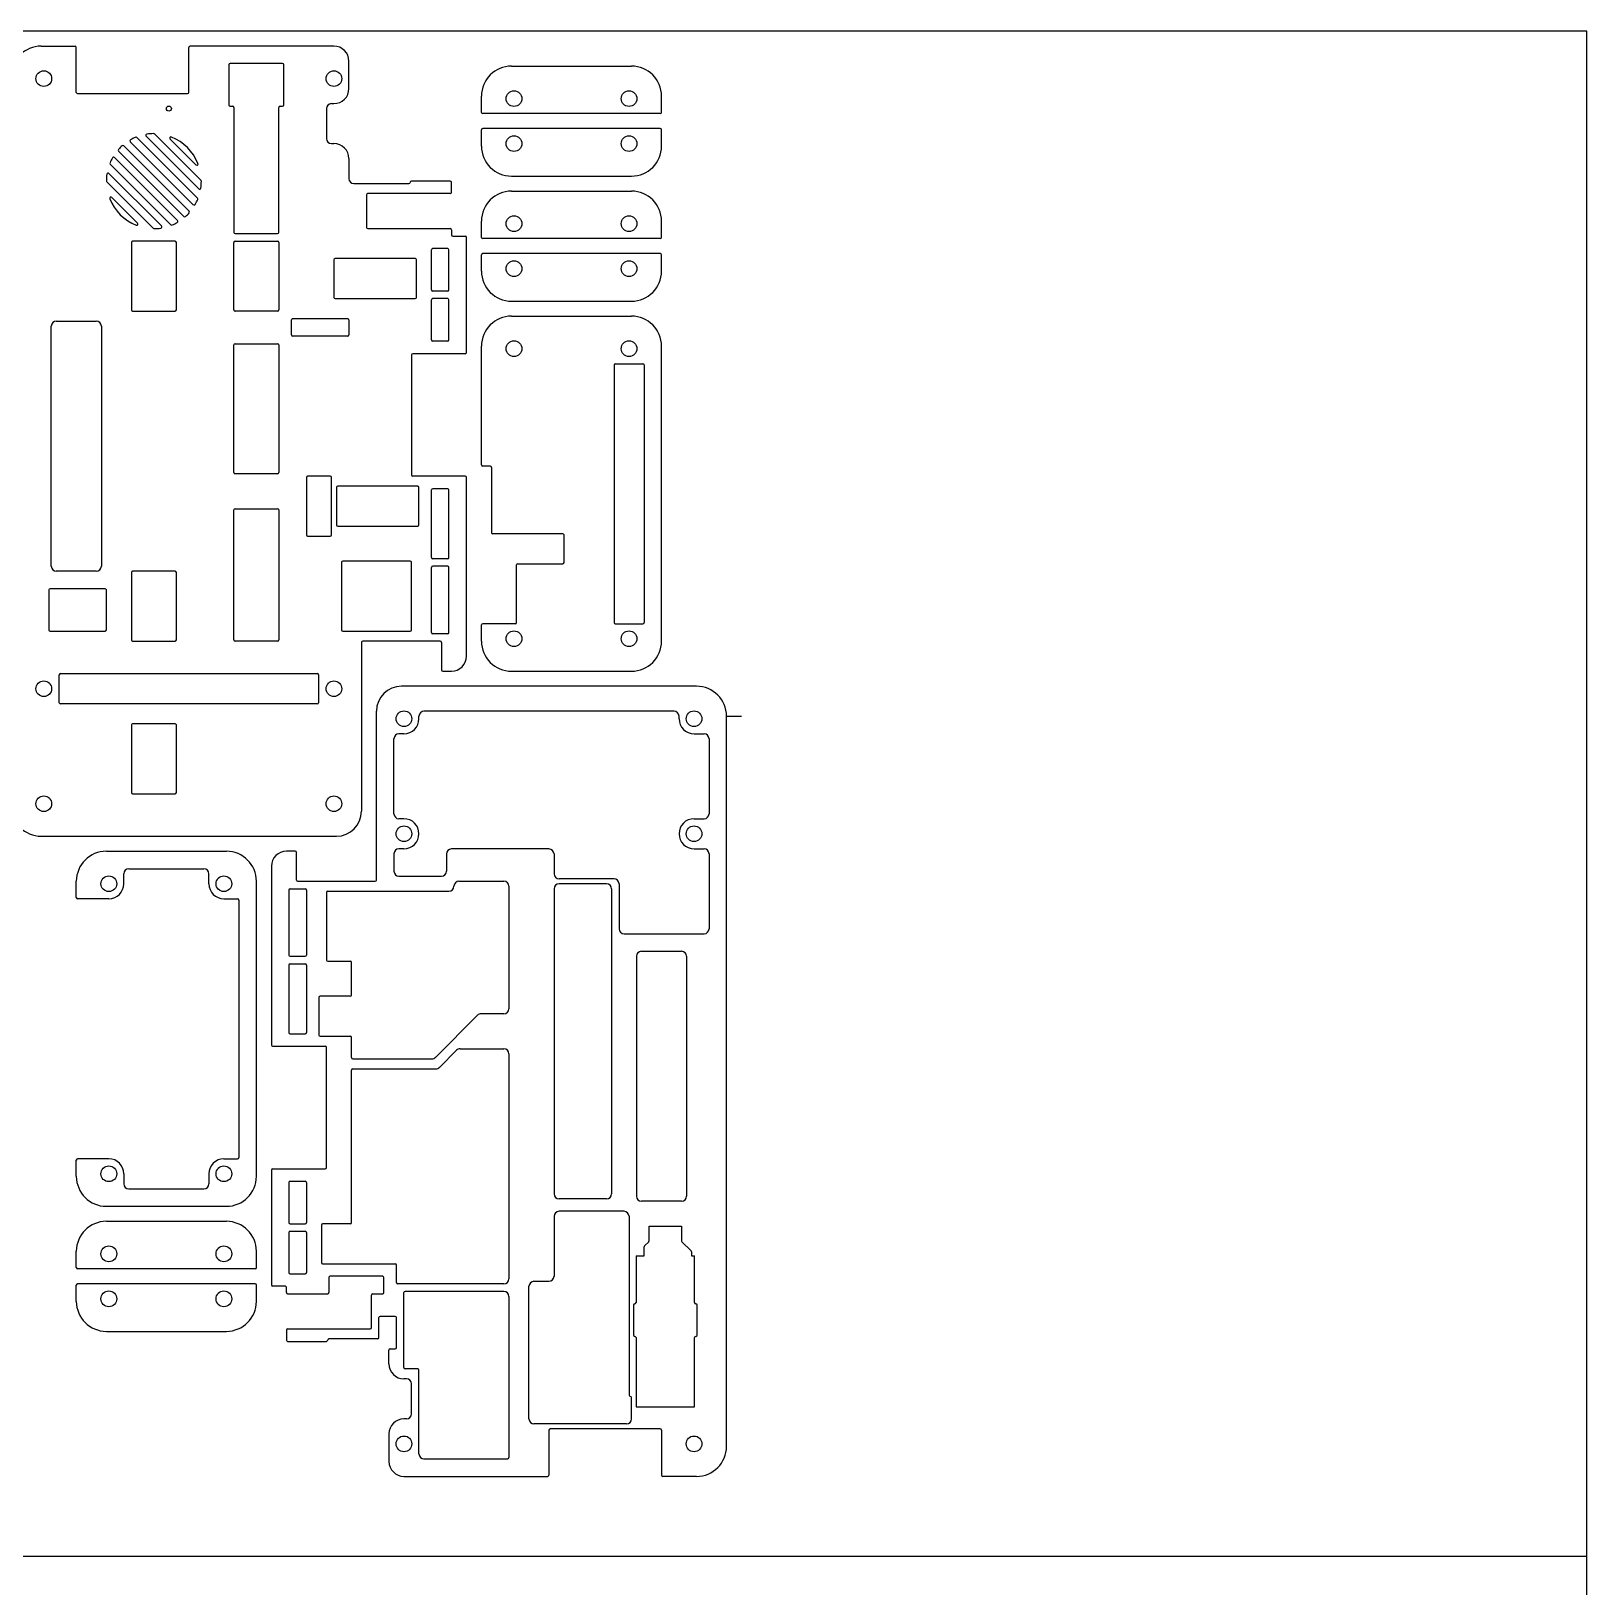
# Model space of a CAD drawing. Extents: x 0 to 610, y 0 to 610.
# Drawn here: x 299 to 610, y 298.9 to 610 of the extents above; entities that cross this region are included whole.
import ezdxf

# ---------------------------------------------------------------- set-up
doc = ezdxf.new("R2010")
doc.units = 0
doc.layers.get('0').update_dxf_attribs({"linetype": 'CONTINUOUS'})

msp = doc.modelspace()

# ---------------------------------------------------------------- linework, layer by layer
for p, q in [((610, 610), (0, 610)), ((610, 305), (610, 610)), ((359.5, 607), (330.75, 607)), ((338.5, 603.25), (338.5, 595.25)), ((349.25, 603.5), (338.75, 603.5)), ((349.5, 595.25), (349.5, 603.25)), ((395, 603), (419, 603)), ((338.75, 595), (339.25, 595)), ((339.5, 594.75), (339.5, 569.75)), ((348.5, 569.75), (348.5, 594.75)), ((389, 593.75), (389, 597)), ((425, 593.75), (425, 597)), ((424.75, 593.5), (389.25, 593.5)), ((389, 587), (389, 590.25)), ((424.75, 590.5), (389.25, 590.5)), ((425, 587), (425, 590.25)), ((363.5, 579.5), (374.5, 579.5)), ((395, 581), (419, 581)), ((366, 577.25), (366, 570.75)), ((382.75, 577.5), (366.25, 577.5)), ((395, 578), (419, 578)), ((339.75, 569.5), (348.25, 569.5)), ((366.25, 570.5), (382.75, 570.5)), ((389, 568.75), (389, 572)), ((425, 568.75), (425, 572)), ((319, 567.75), (319, 554.25)), ((327.75, 568), (319.25, 568)), ((328, 554.25), (328, 567.75)), ((339.5, 554.25), (339.5, 567.75)), ((339.75, 568), (348.25, 568)), ((348.5, 567.75), (348.5, 554.25)), ((379, 558.25), (379, 566.25)), ((382.25, 566.5), (379.25, 566.5)), ((382.5, 558.25), (382.5, 566.25)), ((386, 545.75), (386, 568.75)), ((424.75, 568.5), (389.25, 568.5)), ((359.5, 564.25), (359.5, 556.75)), ((375.75, 564.5), (359.75, 564.5)), ((376, 556.75), (376, 564.25)), ((389, 562), (389, 565.25)), ((424.75, 565.5), (389.25, 565.5)), ((425, 562), (425, 565.25)), ((382.25, 558), (379.25, 558)), ((319.25, 554), (327.75, 554)), ((348.25, 554), (339.75, 554)), ((359.75, 556.5), (375.75, 556.5)), ((379, 548.25), (379, 556.25)), ((382.25, 556.5), (379.25, 556.5)), ((382.5, 548.25), (382.5, 556.25)), ((395, 556), (419, 556)), ((351, 549.25), (351, 552.25)), ((351.25, 552.5), (362.25, 552.5)), ((362.5, 552.25), (362.5, 549.25)), ((395, 553), (419, 553)), ((362.25, 549), (351.25, 549)), ((382.25, 548), (379.25, 548)), ((339.5, 521.75), (339.5, 547.25)), ((339.75, 547.5), (348.25, 547.5)), ((348.5, 547.25), (348.5, 521.75)), ((375, 545.25), (375, 521.25)), ((385.75, 545.5), (375.25, 545.5)), ((389, 523.25), (389, 547)), ((425, 491.5), (425, 547)), ((415.5, 543.25), (415.5, 491.75)), ((415.75, 543.5), (421.25, 543.5)), ((421.5, 543.25), (421.5, 491.75)), ((390.75, 523), (389.25, 523)), ((391, 522.75), (391, 509.75)), ((348.25, 521.5), (339.75, 521.5)), ((354, 520.75), (354, 509.25)), ((358.75, 521), (354.25, 521)), ((359, 509.25), (359, 520.75)), ((385.75, 521), (375.25, 521)), ((360, 518.75), (360, 511.25)), ((376.25, 519), (360.25, 519)), ((376.5, 511.25), (376.5, 518.75)), ((379, 504.75), (379, 518.25)), ((382.25, 518.5), (379.25, 518.5)), ((382.5, 504.75), (382.5, 518.25)), ((339.5, 488.25), (339.5, 514.25)), ((339.75, 514.5), (348.25, 514.5)), ((348.5, 514.25), (348.5, 488.25)), ((360.25, 511), (376.25, 511)), ((354.25, 509), (358.75, 509)), ((374.75, 504), (361.25, 504)), ((382.25, 504.5), (379.25, 504.5)), ((319, 501.75), (319, 488.25)), ((327.75, 502), (319.25, 502)), ((328, 488.25), (328, 501.75)), ((361, 503.75), (361, 490.25)), ((375, 490.25), (375, 503.75)), ((379, 489.75), (379, 502.75)), ((382.25, 503), (379.25, 503)), ((382.5, 489.75), (382.5, 502.75)), ((396, 491.75), (396, 503.25)), ((302.5, 498.25), (302.5, 490.25)), ((313.75, 498.5), (302.75, 498.5)), ((314, 490.25), (314, 498.25)), ((302.75, 490), (313.75, 490)), ((361.25, 490), (374.75, 490)), ((382.25, 489.5), (379.25, 489.5)), ((389, 488), (389, 491.25)), ((395.75, 491.5), (389.25, 491.5)), ((415.75, 491.5), (421.25, 491.5)), ((425, 488), (425, 491.5)), ((319.25, 488), (327.75, 488)), ((348.25, 488), (339.75, 488)), ((365, 487.75), (365, 454)), ((380.75, 488), (365.25, 488)), ((381, 487.75), (381, 482.25)), ((304.6, 475.71), (304.6, 481.29)), ((304.85, 481.54), (356.15, 481.54)), ((356.4, 481.29), (356.4, 475.71)), ((395, 482), (419, 482)), ((432, 479), (373, 479)), ((356.15, 475.46), (304.85, 475.46)), ((368, 440.25), (368, 474)), ((427.5, 474), (377.5, 474)), ((438, 327), (438, 473)), ((438, 473), (441, 473)), ((319, 471.25), (319, 457.75)), ((327.75, 471.5), (319.25, 471.5)), ((328, 457.75), (328, 471.25)), ((371.5, 453.5), (371.5, 468.5)), ((319.25, 457.5), (327.75, 457.5)), ((301, 449), (360, 449)), ((314, 446), (338, 446)), ((352, 440.25), (352, 445.75)), ((402.5, 446.46), (383, 446.46)), ((318.5, 442.5), (333.5, 442.5)), ((308, 436.75), (308, 440)), ((317.5, 439.5), (317.5, 441.5)), ((334.5, 439.5), (334.5, 441.5)), ((344, 384.5), (344, 440)), ((352.25, 440), (367.75, 440)), ((383.5, 439), (383.5, 439)), ((384.5, 440), (393.5, 440)), ((394.5, 439), (394.5, 414.5)), ((415.5, 440.5), (404.5, 440.5)), ((414, 439.5), (404.5, 439.5)), ((416.5, 439.5), (416.5, 430.5)), ((314.5, 436.5), (308.25, 436.5)), ((337.5, 436.5), (340.25, 436.5)), ((340.5, 436.25), (340.5, 384.75)), ((350.5, 438.25), (350.5, 425.25)), ((350.75, 438.5), (353.75, 438.5)), ((354, 438.25), (354, 425.25)), ((358, 437.75), (358, 424.25)), ((403.5, 438.5), (403.5, 377.5)), ((417.5, 429.5), (433.5, 429.5)), ((350.5, 423.25), (350.5, 409.75)), ((350.75, 425), (353.75, 425)), ((350.75, 423.5), (353.75, 423.5)), ((354, 423.25), (354, 409.75)), ((358.25, 424), (362.75, 424)), ((363, 417.25), (363, 423.75)), ((362.75, 417), (356.75, 417)), ((356.5, 416.75), (356.5, 409.25)), ((393.5, 413.5), (388.91, 413.5)), ((350.75, 409.5), (353.75, 409.5)), ((356.75, 409), (362.75, 409)), ((363, 404.75), (363, 408.75)), ((347.25, 407), (357.75, 407)), ((358, 382.75), (358, 406.75)), ((384.74, 406.5), (393.5, 406.5)), ((394.5, 405.5), (394.5, 360.5)), ((363, 371.75), (363, 402.25)), ((308, 381), (308, 384.25)), ((314.5, 384.5), (308.25, 384.5)), ((337.5, 384.5), (340.25, 384.5)), ((344, 381), (344, 384.5)), ((317.5, 381.5), (317.5, 379.5)), ((334.5, 381.5), (334.5, 379.5)), ((347, 382.25), (347, 359.25)), ((347.25, 382.5), (357.75, 382.5)), ((350.5, 379.75), (350.5, 371.75)), ((350.75, 380), (353.75, 380)), ((354, 379.75), (354, 371.75)), ((318.5, 378.5), (333.5, 378.5)), ((414, 376.5), (404.5, 376.5)), ((314, 375), (338, 375)), ((417.5, 374), (404.5, 374)), ((314, 372), (338, 372)), ((350.75, 371.5), (353.75, 371.5)), ((357, 371.25), (357, 363.75)), ((362.75, 371.5), (357.25, 371.5)), ((350.5, 369.75), (350.5, 361.75)), ((350.75, 370), (353.75, 370)), ((354, 369.75), (354, 361.75)), ((308, 362.75), (308, 366)), ((344, 362.75), (344, 366)), ((343.75, 362.5), (308.25, 362.5)), ((350.75, 361.5), (353.75, 361.5)), ((357.25, 363.5), (371.75, 363.5)), ((372, 359.75), (372, 363.25)), ((308, 356), (308, 359.25)), ((343.75, 359.5), (308.25, 359.5)), ((344, 356), (344, 359.25)), ((399.5, 360), (402.5, 360)), ((367, 350.75), (367, 357.25)), ((394.5, 357), (394.5, 324.75)), ((368.5, 348.75), (368.5, 352.75)), ((314, 350), (338, 350)), ((350.25, 350.5), (366.75, 350.5)), ((368.25, 348.5), (358.5, 348.5)), ((377.5, 324.5), (394.25, 324.5)), ((373.5, 321), (402.25, 321)), ((610, 305), (0, 305)), ((610, 0), (610, 305))]:
    msp.add_line(p, q)
at = {"linetype": 'CONTINUOUS'}
for p, q in [((301, 607), (307.75, 607)), ((308, 597.75), (308, 606.75)), ((330.5, 597.75), (330.5, 606.75)), ((362.5, 598.5), (362.5, 604)), ((308.25, 597.5), (330.25, 597.5)), ((348.75, 595), (349.25, 595)), ((358, 594.5), (358, 588.5)), ((359, 595.5), (359.5, 595.5)), ((320.1, 588.71), (332.21, 576.6)), ((321.95, 588.97), (332.47, 578.45)), ((323.62, 589.43), (332.93, 580.12)), ((326.75, 588.41), (331.91, 583.25)), ((316.44, 586), (329.5, 572.94)), ((317.5, 587.06), (330.56, 574)), ((318.79, 587.89), (331.39, 575.29)), ((359, 587.5), (359.5, 587.5)), ((314.79, 583.4), (326.9, 571.29)), ((315.61, 584.71), (328.21, 572.11)), ((362.5, 584.5), (362.5, 580.5)), ((314.07, 579.88), (323.38, 570.57)), ((314.53, 581.55), (325.05, 571.03)), ((374.75, 579.75), (374.75, 579.75)), ((382.75, 580), (375, 580)), ((383, 577.75), (383, 579.75)), ((315.09, 576.75), (320.25, 571.59)), ((383, 570.25), (383, 569.25)), ((383.25, 569), (385.75, 569)), ((303, 503), (303, 551)), ((304, 552), (312, 552)), ((313, 551), (313, 503)), ((386, 485), (386, 520.75)), ((405.25, 509.5), (391.25, 509.5)), ((405.5, 503.75), (405.5, 509.25)), ((312, 502), (304, 502)), ((396.25, 503.5), (405.25, 503.5)), ((381.25, 482), (383, 482)), ((376.5, 472.5), (376.5, 473)), ((428.5, 472.5), (428.5, 473)), ((373.5, 469.5), (372.5, 469.5)), ((431.5, 469.5), (433.5, 469.5)), ((434.5, 468.5), (434.5, 453.5)), ((373.5, 452.5), (372.5, 452.5)), ((431.5, 452.5), (433.5, 452.5)), ((351.75, 446), (350, 446)), ((371.5, 445.5), (371.5, 442)), ((373.5, 446.5), (372.5, 446.5)), ((382, 445.46), (382, 442)), ((403.5, 445.46), (403.5, 441.5)), ((431.5, 446.5), (433.5, 446.5)), ((434.5, 445.5), (434.5, 430.5)), ((347, 443), (347, 407.25)), ((372.5, 441), (381, 441)), ((358.25, 438), (382.5, 438)), ((415, 438.5), (415, 377.5)), ((420, 425), (420, 377)), ((421, 426), (429, 426)), ((430, 425), (430, 377)), ((379.79, 404.79), (388.21, 413.21)), ((363.25, 404.5), (379.09, 404.5)), ((380.62, 402.79), (384.04, 406.21)), ((363.25, 402.5), (379.91, 402.5)), ((429, 376), (421, 376)), ((403.5, 373), (403.5, 361)), ((418.5, 373), (418.5, 337.25)), ((422.5, 368.1), (422.5, 371)), ((422.5, 371), (429, 371)), ((429, 371), (429, 368.1)), ((421.57, 367.07), (422.43, 367.93)), ((429.07, 367.93), (430.93, 366.07)), ((419.9, 365.1), (419.9, 355.75)), ((419.9, 365.1), (421.5, 365.1)), ((421.5, 365.1), (421.5, 366.9)), ((431, 365.9), (431, 365.1)), ((431, 365.1), (431.6, 365.1)), ((431.6, 355.75), (431.6, 365.1)), ((369.25, 361), (358.75, 361)), ((349.75, 359), (347.25, 359)), ((350, 357.75), (350, 358.75)), ((358.5, 360.75), (358.5, 357.75)), ((369.5, 357.75), (369.5, 360.75)), ((393.5, 359.5), (372.25, 359.5)), ((393.5, 358), (373.75, 358)), ((398.5, 332.5), (398.5, 359)), ((350.25, 357.5), (358.25, 357.5)), ((367.25, 357.5), (369.25, 357.5)), ((373.5, 342.75), (373.5, 357.75)), ((419.4, 355.25), (419.4, 349.25)), ((419.65, 355.5), (419.65, 355.5)), ((431.85, 355.5), (431.85, 355.5)), ((432.1, 349.25), (432.1, 355.25)), ((371.75, 353), (368.75, 353)), ((372, 346.75), (372, 352.75)), ((350, 350.25), (350, 348.25)), ((419.65, 349), (419.65, 349)), ((419.9, 348.75), (419.9, 334.9)), ((431.6, 334.9), (431.6, 348.75)), ((431.85, 349), (431.85, 349)), ((350.25, 348), (358, 348)), ((358.25, 348.25), (358.25, 348.25)), ((370.5, 343.5), (370.5, 346.25)), ((370.75, 346.5), (371.75, 346.5)), ((376.25, 342.5), (373.75, 342.5)), ((376.5, 325.5), (376.5, 342.25)), ((374, 340.5), (373.5, 340.5)), ((375, 333.5), (375, 339.5)), ((418.75, 337), (418.75, 337)), ((419, 332.5), (419, 336.75)), ((419.9, 334.9), (431.6, 334.9)), ((374, 332.5), (373.5, 332.5)), ((418, 331.5), (399.5, 331.5)), ((402.5, 330.25), (402.5, 321.25)), ((424.75, 330.5), (402.75, 330.5)), ((425, 330.25), (425, 321.25)), ((370.5, 329.5), (370.5, 324)), ((432, 321), (425.25, 321))]:
    msp.add_line(p, q, dxfattribs=at)
for centre, radius in [((301.5, 600.5), 1.57), ((359.5, 600.5), 1.57), ((326.5, 594.5), 0.5), ((359.5, 478.5), 1.57), ((373.5, 472.5), 1.57), ((359.5, 455.5), 1.57), ((373.5, 449.5), 1.57), ((373.5, 327.5), 1.57), ((431.5, 327.5), 1.57)]:
    msp.add_circle(centre, radius, dxfattribs=at)
for centre in [(395.5, 596.5), (418.5, 596.5), (395.5, 587.5), (418.5, 587.5), (395.5, 571.5), (418.5, 571.5), (395.5, 562.5), (418.5, 562.5), (395.5, 546.5), (418.5, 546.5), (395.5, 488.5), (418.5, 488.5), (301.5, 478.5), (431.5, 472.5), (301.5, 455.5), (431.5, 449.5), (314.5, 439.5), (337.5, 439.5), (314.5, 381.5), (337.5, 381.5), (314.5, 365.5), (337.5, 365.5), (314.5, 356.5), (337.5, 356.5)]:
    msp.add_circle(centre, 1.57)
for centre, radius, start, end in [((301, 601), 6, 90, 180), ((338.75, 603.25), 0.25, 90, 180), ((349.25, 603.25), 0.25, 0, 90), ((395, 597), 6, 90, 180), ((419, 597), 6, 0, 90), ((338.75, 595.25), 0.25, 180, 270), ((339.25, 594.75), 0.25, 0, 90), ((349.25, 595.25), 0.25, 270, 0), ((389.25, 593.75), 0.25, 180, 270), ((424.75, 593.75), 0.25, 270, 0), ((389.25, 590.25), 0.25, 90, 180), ((424.75, 590.25), 0.25, 0, 90), ((395, 587), 6, 180, 270), ((419, 587), 6, 270, 0), ((366.25, 577.25), 0.25, 90, 180), ((395, 572), 6, 90, 180), ((419, 572), 6, 0, 90), ((339.75, 569.75), 0.25, 180, 270), ((348.25, 569.75), 0.25, 270, 0), ((366.25, 570.75), 0.25, 180, 270), ((319.25, 567.75), 0.25, 90, 180), ((327.75, 567.75), 0.25, 0, 90), ((339.75, 567.75), 0.25, 90, 180), ((348.25, 567.75), 0.25, 0, 90), ((379.25, 566.25), 0.25, 90, 180), ((382.25, 566.25), 0.25, 0, 90), ((389.25, 568.75), 0.25, 180, 270), ((424.75, 568.75), 0.25, 270, 0), ((359.75, 564.25), 0.25, 90, 180), ((375.75, 564.25), 0.25, 0, 90), ((389.25, 565.25), 0.25, 90, 180), ((424.75, 565.25), 0.25, 0, 90), ((395, 562), 6, 180, 270), ((419, 562), 6, 270, 0), ((379.25, 558.25), 0.25, 180, 270), ((382.25, 558.25), 0.25, 270, 0), ((319.25, 554.25), 0.25, 180, 270), ((327.75, 554.25), 0.25, 270, 0), ((339.75, 554.25), 0.25, 180, 270), ((348.25, 554.25), 0.25, 270, 0), ((359.75, 556.75), 0.25, 180, 270), ((375.75, 556.75), 0.25, 270, 0), ((379.25, 556.25), 0.25, 90, 180), ((382.25, 556.25), 0.25, 0, 90), ((351.25, 552.25), 0.25, 90, 180), ((362.25, 552.25), 0.25, 0, 90), ((395, 547), 6, 90, 180), ((419, 547), 6, 0, 90), ((351.25, 549.25), 0.25, 180, 270), ((362.25, 549.25), 0.25, 270, 0), ((379.25, 548.25), 0.25, 180, 270), ((382.25, 548.25), 0.25, 270, 0), ((339.75, 547.25), 0.25, 90, 180), ((348.25, 547.25), 0.25, 0, 90), ((375.25, 545.25), 0.25, 90, 180), ((385.75, 545.75), 0.25, 270, 0), ((415.75, 543.25), 0.25, 90, 180), ((421.25, 543.25), 0.25, 0, 90), ((389.25, 523.25), 0.25, 180, 270), ((390.75, 522.75), 0.25, 0, 90), ((339.75, 521.75), 0.25, 180, 270), ((348.25, 521.75), 0.25, 270, 0), ((354.25, 520.75), 0.25, 90, 180), ((358.75, 520.75), 0.25, 0, 90), ((375.25, 521.25), 0.25, 180, 270), ((360.25, 518.75), 0.25, 90, 180), ((376.25, 518.75), 0.25, 0, 90), ((379.25, 518.25), 0.25, 90, 180), ((382.25, 518.25), 0.25, 0, 90), ((339.75, 514.25), 0.25, 90, 180), ((348.25, 514.25), 0.25, 0, 90), ((360.25, 511.25), 0.25, 180, 270), ((376.25, 511.25), 0.25, 270, 0), ((354.25, 509.25), 0.25, 180, 270), ((358.75, 509.25), 0.25, 270, 0), ((391.25, 509.75), 0.25, 180, 270), ((361.25, 503.75), 0.25, 90, 180), ((374.75, 503.75), 0.25, 0, 90), ((379.25, 504.75), 0.25, 180, 270), ((382.25, 504.75), 0.25, 270, 0), ((319.25, 501.75), 0.25, 90, 180), ((327.75, 501.75), 0.25, 0, 90), ((379.25, 502.75), 0.25, 90, 180), ((382.25, 502.75), 0.25, 0, 90), ((302.75, 498.25), 0.25, 90, 180), ((313.75, 498.25), 0.25, 0, 90), ((395.75, 491.75), 0.25, 270, 0), ((415.75, 491.75), 0.25, 180, 270), ((421.25, 491.75), 0.25, 270, 0), ((302.75, 490.25), 0.25, 180, 270), ((313.75, 490.25), 0.25, 270, 0), ((361.25, 490.25), 0.25, 180, 270), ((374.75, 490.25), 0.25, 270, 0), ((379.25, 489.75), 0.25, 180, 270), ((382.25, 489.75), 0.25, 270, 0), ((389.25, 491.25), 0.25, 90, 180), ((319.25, 488.25), 0.25, 180, 270), ((327.75, 488.25), 0.25, 270, 0), ((339.75, 488.25), 0.25, 180, 270), ((348.25, 488.25), 0.25, 270, 0), ((365.25, 487.75), 0.25, 90, 180), ((380.75, 487.75), 0.25, 0, 90), ((395, 488), 6, 180, 270), ((419, 488), 6, 270, 0), ((304.85, 481.29), 0.25, 90, 180), ((356.15, 481.29), 0.25, 0, 90), ((373, 474), 5, 90, 180), ((432, 473), 6, 0, 90), ((304.85, 475.71), 0.25, 180, 270), ((356.15, 475.71), 0.25, 270, 0), ((319.25, 471.25), 0.25, 90, 180), ((327.75, 471.25), 0.25, 0, 90), ((319.25, 457.75), 0.25, 180, 270), ((327.75, 457.75), 0.25, 270, 0), ((301, 455), 6, 180, 270), ((360, 454), 5, 270, 0), ((314, 440), 6, 90, 180), ((338, 440), 6, 0, 90), ((402.5, 445.46), 1, 0, 90), ((318.5, 441.5), 1, 90, 180), ((333.5, 441.5), 1, 0, 90), ((314.5, 439.5), 3, 270, 0), ((337.5, 439.5), 3, 180, 270), ((352.25, 440.25), 0.25, 180, 270), ((367.75, 440.25), 0.25, 270, 0), ((384.5, 439), 1, 90, 180), ((393.5, 439), 1, 0, 90), ((404.5, 438.5), 1, 90, 180), ((308.25, 436.75), 0.25, 180, 270), ((340.25, 436.25), 0.25, 0, 90), ((350.75, 438.25), 0.25, 90, 180), ((353.75, 438.25), 0.25, 0, 90), ((358.25, 437.75), 0.25, 90, 180), ((350.75, 425.25), 0.25, 180, 270), ((350.75, 423.25), 0.25, 90, 180), ((353.75, 425.25), 0.25, 270, 0), ((353.75, 423.25), 0.25, 0, 90), ((358.25, 424.25), 0.25, 180, 270), ((362.75, 423.75), 0.25, 0, 90), ((356.75, 416.75), 0.25, 90, 180), ((362.75, 417.25), 0.25, 270, 0), ((393.5, 414.5), 1, 270, 0), ((350.75, 409.75), 0.25, 180, 270), ((353.75, 409.75), 0.25, 270, 0), ((356.75, 409.25), 0.25, 180, 270), ((362.75, 408.75), 0.25, 0, 90), ((357.75, 406.75), 0.25, 0, 90), ((393.5, 405.5), 1, 0, 90), ((308.25, 384.25), 0.25, 90, 180), ((314.5, 381.5), 3, 0, 90), ((337.5, 381.5), 3, 90, 180), ((340.25, 384.75), 0.25, 270, 0), ((357.75, 382.75), 0.25, 270, 0), ((314, 381), 6, 180, 270), ((338, 381), 6, 270, 0), ((347.25, 382.25), 0.25, 90, 180), ((350.75, 379.75), 0.25, 90, 180), ((353.75, 379.75), 0.25, 0, 90), ((318.5, 379.5), 1, 180, 270), ((333.5, 379.5), 1, 270, 0), ((404.5, 377.5), 1, 180, 270), ((314, 366), 6, 90, 180), ((338, 366), 6, 0, 90), ((350.75, 371.75), 0.25, 180, 270), ((353.75, 371.75), 0.25, 270, 0), ((357.25, 371.25), 0.25, 90, 180), ((362.75, 371.75), 0.25, 270, 0), ((350.75, 369.75), 0.25, 90, 180), ((353.75, 369.75), 0.25, 0, 90), ((308.25, 362.75), 0.25, 180, 270), ((343.75, 362.75), 0.25, 270, 0), ((350.75, 361.75), 0.25, 180, 270), ((353.75, 361.75), 0.25, 270, 0), ((357.25, 363.75), 0.25, 180, 270), ((371.75, 363.25), 0.25, 0, 90), ((308.25, 359.25), 0.25, 90, 180), ((343.75, 359.25), 0.25, 0, 90), ((314, 356), 6, 180, 270), ((338, 356), 6, 270, 0), ((366.75, 350.75), 0.25, 270, 0), ((368.25, 348.75), 0.25, 270, 0), ((432, 327), 6, 270, 0), ((394.25, 324.75), 0.25, 270, 0)]:
    msp.add_arc(centre, radius, start, end)
for centre, radius, start, end in [((307.75, 606.75), 0.25, 0, 90), ((330.75, 606.75), 0.25, 90, 180), ((359.5, 604), 3, 0, 90), ((308.25, 597.75), 0.25, 180, 270), ((330.25, 597.75), 0.25, 270, 0), ((359.5, 598.5), 3, 270, 0), ((348.75, 594.75), 0.25, 90, 180), ((359, 594.5), 1, 90, 180), ((318.97, 588.07), 0.25, 119.3196, 225), ((323.5, 580), 9.5, 112.7667, 119.3196), ((319.92, 588.53), 0.25, 45, 112.7667), ((322.13, 589.15), 0.25, 98.5163, 225), ((323.5, 580), 9.5, 90.3558, 98.5163), ((323.44, 589.25), 0.25, 45, 90.3558), ((326.93, 588.59), 0.25, 68.2315, 225), ((323.5, 580), 9.5, 21.7685, 68.2315), ((359, 588.5), 1, 180, 270), ((316.62, 586.18), 0.25, 138.0986, 225), ((323.5, 580), 9.5, 131.9014, 138.0986), ((317.32, 586.88), 0.25, 45, 131.9014), ((359.5, 584.5), 3, 0, 90), ((314.97, 583.58), 0.25, 157.2333, 225), ((323.5, 580), 9.5, 150.6804, 157.2333), ((315.43, 584.53), 0.25, 45, 150.6804), ((332.09, 583.43), 0.25, 225, 21.7685), ((323.5, 580), 9.5, 171.4837, 179.6442), ((314.25, 580.06), 0.25, 179.6442, 225), ((314.35, 581.37), 0.25, 45, 171.4837), ((323.5, 580), 9.5, 351.4837, 359.6442), ((332.75, 579.94), 0.25, 359.6442, 45), ((363.5, 580.5), 1, 180, 270), ((374.5, 579.75), 0.25, 270, 0), ((375, 579.75), 0.25, 90, 180), ((382.75, 579.75), 0.25, 0, 90), ((314.91, 576.57), 0.25, 45, 201.7685), ((323.5, 580), 9.5, 201.7685, 248.2315), ((323.5, 580), 9.5, 330.6804, 337.2333), ((332.03, 576.42), 0.25, 337.2333, 45), ((332.65, 578.63), 0.25, 225, 351.4837), ((382.75, 577.75), 0.25, 270, 0), ((329.68, 573.12), 0.25, 225, 311.9014), ((323.5, 580), 9.5, 311.9014, 318.0986), ((330.38, 573.82), 0.25, 318.0986, 45), ((331.57, 575.47), 0.25, 225, 330.6804), ((320.07, 571.41), 0.25, 248.2315, 45), ((323.56, 570.75), 0.25, 225, 270.3558), ((323.5, 580), 9.5, 270.3558, 278.5163), ((324.87, 570.85), 0.25, 278.5163, 45), ((327.08, 571.47), 0.25, 225, 292.7667), ((323.5, 580), 9.5, 292.7667, 299.3196), ((328.03, 571.93), 0.25, 299.3196, 45), ((382.75, 570.25), 0.25, 0, 90), ((383.25, 569.25), 0.25, 180, 270), ((385.75, 568.75), 0.25, 0, 90), ((304, 551), 1, 90, 180), ((312, 551), 1, 0, 90), ((385.75, 520.75), 0.25, 0, 90), ((405.25, 509.25), 0.25, 0, 90), ((304, 503), 1, 180, 270), ((312, 503), 1, 270, 0), ((396.25, 503.25), 0.25, 90, 180), ((405.25, 503.75), 0.25, 270, 0), ((381.25, 482.25), 0.25, 180, 270), ((383, 485), 3, 270, 0), ((377.5, 473), 1, 90, 180), ((427.5, 473), 1, 0, 90), ((373.5, 472.5), 3, 270, 0), ((431.5, 472.5), 3, 180, 270), ((372.5, 468.5), 1, 90, 180), ((433.5, 468.5), 1, 0, 90), ((372.5, 453.5), 1, 180, 270), ((373.5, 449.5), 3, 270, 90), ((431.5, 449.5), 3, 90, 270), ((433.5, 453.5), 1, 270, 0), ((350, 443), 3, 90, 180), ((351.75, 445.75), 0.25, 0, 90), ((372.5, 445.5), 1, 90, 180), ((383, 445.46), 1, 90, 180), ((433.5, 445.5), 1, 0, 90), ((372.5, 442), 1, 180, 270), ((381, 442), 1, 270, 0), ((382.5, 439), 1, 270, 0), ((404.5, 441.5), 1, 180, 270), ((414, 438.5), 1, 0, 90), ((415.5, 439.5), 1, 0, 90), ((417.5, 430.5), 1, 180, 270), ((433.5, 430.5), 1, 270, 0), ((421, 425), 1, 90, 180), ((429, 425), 1, 0, 90), ((388.91, 412.5), 1, 90, 135), ((347.25, 407.25), 0.25, 180, 270), ((363.25, 404.75), 0.25, 180, 270), ((379.09, 405.5), 1, 270, 315), ((384.74, 405.5), 1, 90, 135), ((363.25, 402.25), 0.25, 90, 180), ((379.91, 403.5), 1, 270, 315), ((414, 377.5), 1, 270, 0), ((421, 377), 1, 180, 270), ((429, 377), 1, 270, 0), ((404.5, 373), 1, 90, 180), ((417.5, 373), 1, 0, 90), ((422.25, 368.1), 0.25, 315, 0), ((429.25, 368.1), 0.25, 180, 225), ((421.75, 366.9), 0.25, 135, 180), ((430.75, 365.9), 0.25, 0, 45), ((358.75, 360.75), 0.25, 90, 180), ((369.25, 360.75), 0.25, 0, 90), ((402.5, 361), 1, 270, 0), ((347.25, 359.25), 0.25, 180, 270), ((349.75, 358.75), 0.25, 0, 90), ((372.25, 359.75), 0.25, 180, 270), ((373.75, 357.75), 0.25, 90, 180), ((393.5, 360.5), 1, 270, 0), ((393.5, 357), 1, 0, 90), ((399.5, 359), 1, 90, 180), ((350.25, 357.75), 0.25, 180, 270), ((358.25, 357.75), 0.25, 270, 0), ((367.25, 357.25), 0.25, 90, 180), ((369.25, 357.75), 0.25, 270, 0), ((419.65, 355.25), 0.25, 90, 180), ((419.65, 355.75), 0.25, 270, 0), ((431.85, 355.75), 0.25, 180, 270), ((431.85, 355.25), 0.25, 0, 90), ((368.75, 352.75), 0.25, 90, 180), ((371.75, 352.75), 0.25, 0, 90), ((350.25, 350.25), 0.25, 90, 180), ((358.5, 348.25), 0.25, 90, 180), ((419.65, 349.25), 0.25, 180, 270), ((419.65, 348.75), 0.25, 0, 90), ((431.85, 348.75), 0.25, 90, 180), ((431.85, 349.25), 0.25, 270, 0), ((350.25, 348.25), 0.25, 180, 270), ((358, 348.25), 0.25, 270, 0), ((370.75, 346.25), 0.25, 90, 180), ((371.75, 346.75), 0.25, 270, 0), ((373.5, 343.5), 3, 180, 270), ((373.75, 342.75), 0.25, 180, 270), ((376.25, 342.25), 0.25, 0, 90), ((374, 339.5), 1, 0, 90), ((418.75, 337.25), 0.25, 180, 270), ((418.75, 336.75), 0.25, 0, 90), ((374, 333.5), 1, 270, 0), ((373.5, 329.5), 3, 90, 180), ((399.5, 332.5), 1, 180, 270), ((402.75, 330.25), 0.25, 90, 180), ((418, 332.5), 1, 270, 0), ((424.75, 330.25), 0.25, 0, 90), ((373.5, 324), 3, 180, 270), ((377.5, 325.5), 1, 180, 270), ((402.25, 321.25), 0.25, 270, 0), ((425.25, 321.25), 0.25, 180, 270)]:
    msp.add_arc(centre, radius, start, end, dxfattribs=at)

doc.saveas('drawing.dxf')
